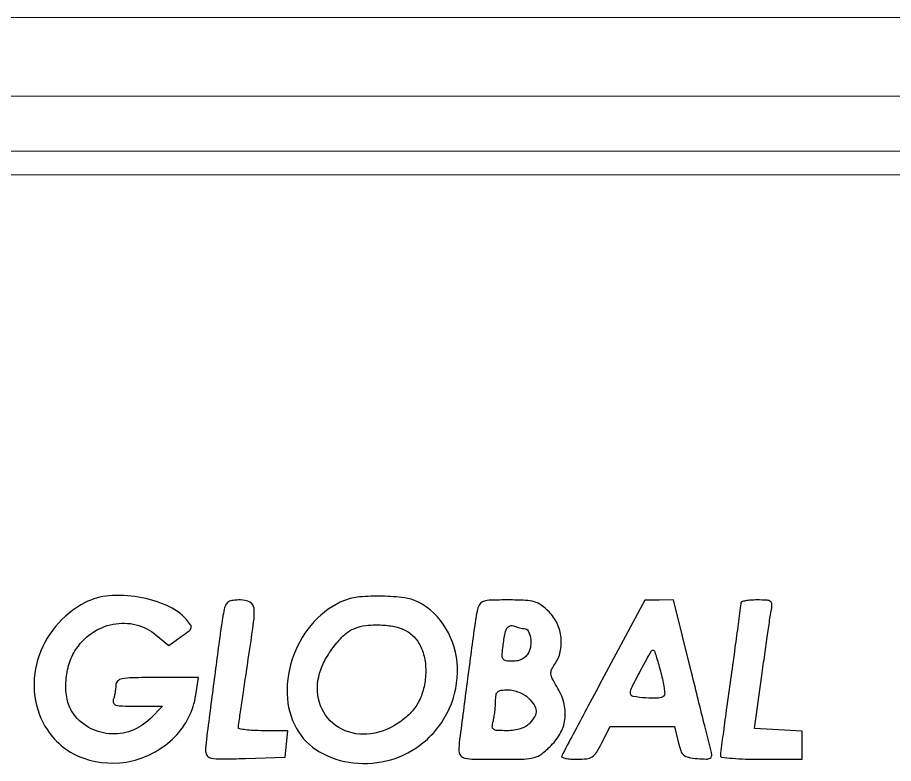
# Model space of a CAD drawing. Header units: millimetres. Extents: x 8533 to 164433, y 5768 to 115327.
# Drawn here: x 32823.7 to 32898.1, y 106508.9 to 106572.2 of the extents above; entities that cross this region are included whole.
import ezdxf

# ---------------------------------------------------------------- set-up
doc = ezdxf.new("R2010")
doc.units = ezdxf.units.MM
doc.header["$LTSCALE"] = 250

msp = doc.modelspace()

# ---------------------------------------------------------------- linework, layer by layer
at = {"color": 7, "linetype": 'Continuous', "lineweight": 20}
for p, q in [((33415.457, 106572.205, -0.336), (32422.042, 106572.205, -0.336)), ((33415.457, 106565.537, -0.336), (32422.042, 106565.537, -0.336)), ((32422.042, 106560.87, -0.336), (33415.457, 106560.87, -0.336)), ((32422.042, 106558.87, -0.336), (33415.457, 106558.87, -0.336))]:
    msp.add_line(p, q, dxfattribs=at)
at = {"elevation": -0.336}
for points in [[(32829.465, 106522.554, 0.098413), (32826.947, 106520.518, 0.101933), (32825.437, 106517.697, 0.105648), (32825.196, 106514.594, 0.113431), (32826.262, 106511.75, 0.163914), (32829.348, 106509.349, 0.142929), (32833.452, 106509.133, 0.140794), (32837.072, 106511.165, 0.158125), (32838.861, 106514.721), (32839.087, 106516.194), (32835.576, 106516.194, 0.00394), (32833.458, 106516.178, 0.042882), (32832.609, 106516.091, 0.146203), (32832.217, 106515.889, 0.203469), (32832.065, 106515.529, -0.025883), (32832.05, 106515.235, -0.017054), (32832.003, 106514.899, -0.017174), (32831.935, 106514.574, -0.03151), (32831.855, 106514.316, 0.213018), (32831.869, 106514.042, 0.210104), (32832.083, 106513.868, 0.060055), (32832.629, 106513.785, 0.007345), (32833.841, 106513.768), (32836.039, 106513.768), (32834.973, 106512.702, -0.109007), (32833.373, 106511.68, -0.109953), (32831.496, 106511.431, -0.111635), (32829.713, 106512.001, -0.115279), (32828.373, 106513.277, -0.098354), (32827.935, 106514.363, -0.057984), (32827.834, 106515.763, -0.055999), (32828.061, 106517.213, -0.071628), (32828.6, 106518.451, -0.100588), (32829.996, 106519.938, -0.105922), (32831.837, 106520.727, -0.109648), (32833.789, 106520.68, -0.11469), (32835.501, 106519.808), (32836.563, 106518.914), (32837.627, 106519.672, 0.011882), (32838.291, 106520.169, 0.154012), (32838.463, 106520.421, 0.231089), (32838.422, 106520.678, 0.030021), (32838.065, 106521.123, 0.10742), (32836.396, 106522.318, 0.060733), (32833.998, 106523.024, 0.060455), (32831.484, 106523.135, 0.102164)], [(32841.274, 106522.002, 0.018471), (32841.008, 106520.468, 0.00109), (32840.384, 106515.786, 0.000714), (32839.757, 106510.944, 0.031867), (32839.692, 106509.93, 0.180329), (32839.833, 106509.554, 0.172368), (32840.188, 106509.352, 0.047228), (32840.976, 106509.289, 0.003741), (32843.073, 106509.335), (32846.453, 106509.434), (32846.561, 106510.561), (32846.67, 106511.687), (32844.568, 106511.687, -0.011614), (32843.763, 106511.706, -0.019272), (32843.086, 106511.764, -0.013991), (32842.557, 106511.845, -0.371257), (32842.474, 106511.947, -0.027737), (32842.491, 106512.144, -0.000313), (32842.678, 106513.455, -0.000967), (32842.899, 106514.968, -0.00063), (32843.159, 106516.715, 0.002347), (32843.768, 106520.895, 0.056117), (32843.8, 106522.079, 0.260256), (32843.456, 106522.588, 0.117522), (32842.646, 106522.782, 0.027124), (32842.018, 106522.748, 0.102494), (32841.645, 106522.627, 0.141327), (32841.417, 106522.393, 0.071037)], [(32851.49, 106522.743, 0.114257), (32848.906, 106520.947, 0.094669), (32847.158, 106518.079, 0.096038), (32846.607, 106514.806, 0.121982), (32847.413, 106511.861, 0.135256), (32849.35, 106509.898, 0.103624), (32852.227, 106508.956, 0.097217), (32855.402, 106509.223, 0.10338), (32858.164, 106510.674, 0.113972), (32860.37, 106513.551, 0.117092), (32861.062, 106517.074, 0.12479), (32860.09, 106520.363, 0.140371), (32857.696, 106522.621, 0.090537), (32856.563, 106522.967, 0.024118), (32854.672, 106523.096, 0.024766), (32852.756, 106523.038, 0.07522)], [(32862.769, 106522.002, 0.018457), (32862.505, 106520.479, 0.00107), (32861.88, 106515.793, 0.000698), (32861.251, 106510.946, 0.031916), (32861.187, 106509.943, 0.186999), (32861.331, 106509.573, 0.158602), (32861.697, 106509.365, 0.046428), (32862.495, 106509.277, 0.004148), (32864.516, 106509.261, 0.005606), (32866.691, 106509.285, 0.058413), (32867.574, 106509.409, 0.101685), (32868.212, 106509.724, 0.031071), (32869.023, 106510.439, 0.076923), (32869.84, 106511.556, 0.096032), (32870.203, 106512.787, 0.093086), (32870.085, 106514.094, 0.068003), (32869.5, 106515.433, -0.01682), (32869.113, 106516.12, -0.09776), (32868.997, 106516.516, -0.133857), (32869.059, 106516.867, -0.042321), (32869.328, 106517.331, 0.09835), (32869.79, 106518.378, 0.082228), (32869.856, 106519.593, 0.080639), (32869.526, 106520.785, 0.088793), (32868.841, 106521.768, 0.037202), (32868.182, 106522.336, 0.088167), (32867.604, 106522.623, 0.060499), (32866.836, 106522.75, 0.0108), (32865.381, 106522.782, 0.006935), (32863.907, 106522.761, 0.065713), (32863.286, 106522.662, 0.164724), (32862.959, 106522.43, 0.105143)], [(32873.495, 106516.289, 0.000365), (32872.158, 106513.787, 0.000573), (32871.013, 106511.635, 0.000137), (32870.012, 106509.748, 0.022869), (32869.913, 106509.537, 0.417295), (32869.957, 106509.43, 0.043674), (32870.245, 106509.342, 0.034143), (32870.673, 106509.28, 0.01855), (32871.206, 106509.261, 0.028066), (32872.037, 106509.307, 0.117508), (32872.505, 106509.476, 0.108165), (32872.867, 106509.845, 0.02199), (32873.322, 106510.647), (32874.029, 106512.034), (32876.761, 106512.034), (32879.493, 106512.034), (32879.799, 106510.734, 0.026291), (32880.019, 106509.979, 0.131982), (32880.264, 106509.619, 0.131567), (32880.658, 106509.429, 0.026061), (32881.44, 106509.324, 0.013022), (32882.185, 106509.281, 0.112418), (32882.509, 106509.345, 0.267202), (32882.636, 106509.519, 0.090756), (32882.613, 106509.844, -0.002382), (32882.499, 106510.293, -0.000078), (32882.051, 106512.096, -0.000149), (32881.524, 106514.224, -0.000104), (32880.929, 106516.628), (32879.409, 106522.782), (32878.185, 106522.773), (32876.962, 106522.765)], [(32885.109, 106522.522, -0.03287), (32885.096, 106522.32, -0.000203), (32884.854, 106520.514, -0.000835), (32884.575, 106518.451, -0.000532), (32884.242, 106516.052, 0.000599), (32883.91, 106513.651, 0.000934), (32883.63, 106511.581, 0.000252), (32883.391, 106509.775, 0.032889), (32883.376, 106509.552, 0.382225), (32883.48, 106509.435, 0.006671), (32884.394, 106509.346, 0.013066), (32885.513, 106509.281, 0.007873), (32886.843, 106509.261), (32890.31, 106509.261), (32890.31, 106510.457), (32890.31, 106511.654), (32888.298, 106511.758), (32886.285, 106511.861), (32886.896, 106516.368, -0.001003), (32887.143, 106518.163, -0.00125), (32887.38, 106519.831, -0.001012), (32887.585, 106521.23, -0.009555), (32887.686, 106521.828, 0.033404), (32887.755, 106522.401, 0.242411), (32887.644, 106522.646, 0.156584), (32887.344, 106522.76, 0.012652), (32886.487, 106522.782, 0.017755), (32885.959, 106522.763, 0.028868), (32885.514, 106522.705, 0.02864), (32885.184, 106522.623, 0.328306)], [(32856.649, 106520.198, -0.09704), (32857.465, 106519.55, -0.080298), (32858.042, 106518.6, -0.071181), (32858.339, 106517.409, -0.053573), (32858.332, 106516.057, -0.053394), (32858.052, 106514.798, -0.068844), (32857.524, 106513.739, -0.066793), (32856.713, 106512.841, -0.046638), (32855.593, 106512.058, -0.129882), (32853.053, 106511.385, -0.158199), (32850.724, 106512.14, -0.166418), (32849.359, 106514.077, -0.144769), (32849.367, 106516.57, -0.053831), (32849.85, 106517.716, -0.038678), (32850.616, 106518.877, -0.039555), (32851.497, 106519.841, -0.092108), (32852.318, 106520.366, -0.067486), (32853.295, 106520.615, -0.038421), (32854.515, 106520.661, -0.038504), (32855.72, 106520.521, -0.071265)], [(32866.739, 106520.355, -0.276477), (32867.061, 106520.162, -0.081358), (32867.254, 106519.596, -0.069173), (32867.275, 106518.891, -0.095859), (32867.088, 106518.288, -0.07628), (32866.864, 106517.988, -0.073004), (32866.557, 106517.765, -0.06787), (32866.178, 106517.628, -0.053126), (32865.742, 106517.581, -0.031674), (32865.184, 106517.617, -0.2053), (32864.946, 106517.756, -0.170278), (32864.859, 106518.042, -0.020587), (32864.913, 106518.708, -0.012063), (32865.081, 106519.838, -0.079442), (32865.265, 106520.377, -0.209534), (32865.527, 106520.585, -0.156993), (32865.899, 106520.564, 0.015913), (32866.13, 106520.484, 0.014669), (32866.371, 106520.416, 0.014848), (32866.59, 106520.369, 0.046209)], [(32878.334, 106516.598, -0.012254), (32878.496, 106515.914, -0.018084), (32878.602, 106515.306, -0.013536), (32878.657, 106514.809, -0.220429), (32878.601, 106514.655, -0.189696), (32878.131, 106514.451, -0.025709), (32877.038, 106514.468, -0.023042), (32875.968, 106514.59, -0.368249), (32875.749, 106514.847, -0.117376), (32875.886, 106515.424, -0.008013), (32876.674, 106516.925, -0.004623), (32877.528, 106518.458, -0.494915), (32877.733, 106518.486, -0.115753), (32877.805, 106518.371, -0.004116), (32877.967, 106517.874, -0.007412), (32878.147, 106517.278, -0.005102)], [(32867.081, 106514.461, -0.045248), (32867.572, 106513.873, -0.138037), (32867.738, 106513.386, -0.14605), (32867.623, 106512.9, -0.052877), (32867.201, 106512.321, -0.076803), (32866.866, 106512.05, -0.053514), (32866.422, 106511.85, -0.046397), (32865.88, 106511.728, -0.03234), (32865.254, 106511.687, -0.012466), (32864.438, 106511.708, -0.135923), (32864.129, 106511.81, -0.263108), (32864.02, 106512.027, -0.053371), (32864.089, 106512.467, 0.022884), (32864.17, 106512.835, 0.011903), (32864.238, 106513.298, 0.011811), (32864.286, 106513.779, 0.017627), (32864.303, 106514.201, -0.038079), (32864.345, 106514.722, -0.170088), (32864.488, 106514.988, -0.155691), (32864.775, 106515.119, -0.03048), (32865.348, 106515.154, -0.055778), (32865.799, 106515.104, -0.039427), (32866.287, 106514.952, -0.039751), (32866.738, 106514.728, -0.061571)]]:
    msp.add_lwpolyline(points, format="xyb", close=True, dxfattribs=at)

doc.saveas('drawing.dxf')
